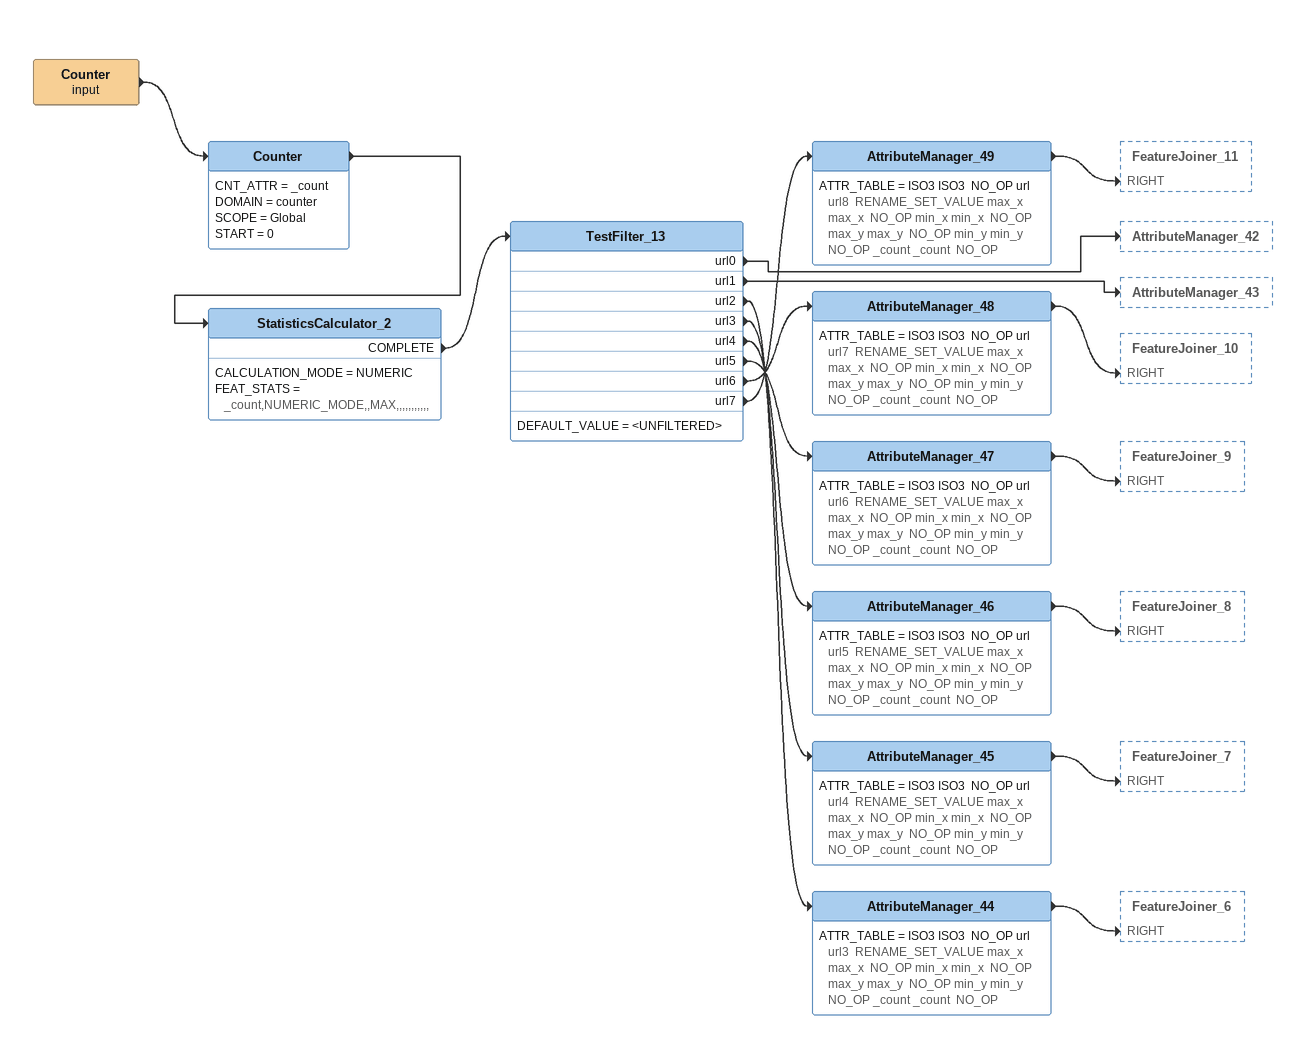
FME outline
Counter (input)
    -> Counter
Counter
    CNT_ATTR = _count
    DOMAIN = counter
    SCOPE = Global
    START = 0
    -> StatisticsCalculator_2
StatisticsCalculator_2
    CALCULATION_MODE = NUMERIC
    FEAT_STATS = _count,NUMERIC_MODE,,MAX,,,,,,,,,,,
    COMPLETE -> TestFilter_13
TestFilter_13
    DEFAULT_VALUE = <UNFILTERED>
    url0 -> AttributeManager_42
    url1 -> AttributeManager_43
    url2 -> AttributeManager_44
    url3 -> AttributeManager_45
    url4 -> AttributeManager_46
    url5 -> AttributeManager_47
    url6 -> AttributeManager_48
    url7 -> AttributeManager_49
AttributeManager_49
    ATTR_TABLE = ISO3 ISO3  NO_OP url url8  RENAME_SET_VALUE max_x max_x  NO_OP min_x min_x  NO_OP max_y max_y  NO_OP min_y min_y  NO_OP _count _count  NO_OP
    -> FeatureJoiner_11 [RIGHT]
AttributeManager_48
    ATTR_TABLE = ISO3 ISO3  NO_OP url url7  RENAME_SET_VALUE max_x max_x  NO_OP min_x min_x  NO_OP max_y max_y  NO_OP min_y min_y  NO_OP _count _count  NO_OP
    -> FeatureJoiner_10 [RIGHT]
AttributeManager_47
    ATTR_TABLE = ISO3 ISO3  NO_OP url url6  RENAME_SET_VALUE max_x max_x  NO_OP min_x min_x  NO_OP max_y max_y  NO_OP min_y min_y  NO_OP _count _count  NO_OP
    -> FeatureJoiner_9 [RIGHT]
AttributeManager_46
    ATTR_TABLE = ISO3 ISO3  NO_OP url url5  RENAME_SET_VALUE max_x max_x  NO_OP min_x min_x  NO_OP max_y max_y  NO_OP min_y min_y  NO_OP _count _count  NO_OP
    -> FeatureJoiner_8 [RIGHT]
AttributeManager_45
    ATTR_TABLE = ISO3 ISO3  NO_OP url url4  RENAME_SET_VALUE max_x max_x  NO_OP min_x min_x  NO_OP max_y max_y  NO_OP min_y min_y  NO_OP _count _count  NO_OP
    -> FeatureJoiner_7 [RIGHT]
AttributeManager_44
    ATTR_TABLE = ISO3 ISO3  NO_OP url url3  RENAME_SET_VALUE max_x max_x  NO_OP min_x min_x  NO_OP max_y max_y  NO_OP min_y min_y  NO_OP _count _count  NO_OP
    -> FeatureJoiner_6 [RIGHT]
